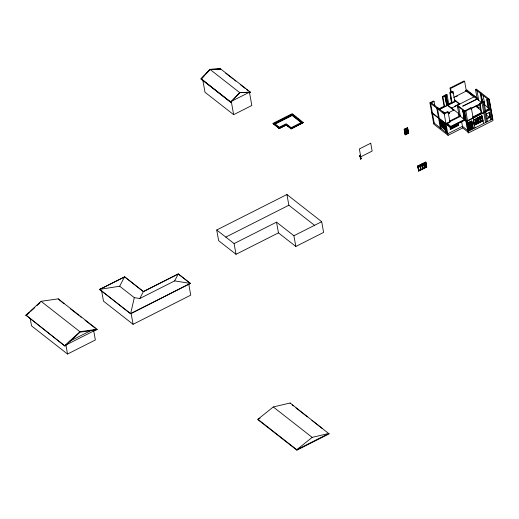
<?xml version="1.0" encoding="UTF-8"?>
<svg xmlns="http://www.w3.org/2000/svg" width="519" height="519" viewBox="0 0 519 519"><rect width="100%" height="100%" fill="white"/><g stroke="black" fill="none" stroke-linecap="round" stroke-linejoin="round"><path stroke-width="0.78" d="M471.421 124.845L471.641 125.157L470.688 125.611M360.283 156.381C360.147 155.518 360.355 156.777 360.095 155.953M360.251 157.854L360.854 157.815M360.316 158.217L360.809 157.77M360.789 158.172C361.847 158.743 359.725 159.203 360.42 158.256M360.329 158.256L360.841 157.672M360.711 158.327L360.861 157.951L360.958 158.301M286.254 124.904L279.261 128.329M291.198 128.79L285.911 124.651L279.053 128.115L286.04 124.82L291.217 128.861L303.206 122.49L292.223 113.661L273 123.379L279.196 128.375L286.371 124.716L288.843 126.649M134.304 297.653L130.606 313.774L190.415 283.393L178.257 273.883L143.426 291.483L139.799 298.516L134.304 297.653L119.694 286.222L99.583 289.388L130.606 313.774M119.694 286.222L124.586 276.75L143.452 291.633L178.283 274.032L190.441 283.543M139.799 298.516L174.624 280.915L178.283 274.032M359.933 155.947C361.328 155.317 359.446 155.116 360.141 155.603M360.27 156.297L359.991 156.076L360.4 155.882M360.309 157.627L360.757 157.99L360.231 157.77M360.88 158.438C359.725 159.456 362.009 158.879 360.309 158.172M290.971 128.699L302.986 122.62M210.033 69.423L239.784 92.693L230.78 102.081L200.989 78.778L210.02 69.358L220.653 68.839L210.033 69.423L201.171 79.135L230.851 102.347L231.513 102.009L231.26 101.393L249.438 92.207L249.691 92.823L250.294 92.148M201.748 78.311L203.973 75.988M206.199 73.672L210.091 69.604L212.362 69.494M239.772 92.629L230.78 102.081M359.978 156.213L360.296 156.011M360.309 156.096C361.347 155.019 358.804 155.687 360.238 156.115M25.95 315.15L41.053 301.305L58.199 298.853L97.092 329.267L97.176 329.747L80.03 332.199L64.927 346.043L25.95 315.15L64.927 346.043M26.034 315.623L29.602 312.354M30.757 311.296L34.792 307.598M37.102 305.483L39.982 302.837M79.939 331.719L64.843 345.563L97.092 329.267L79.939 331.719L41.053 301.305M273.273 406.954L257.904 419.294L257.982 419.741L296.874 450.161L329.124 433.865L290.153 402.997L273.273 406.954L312.166 437.368L329.046 433.417L296.797 449.714L257.904 419.294L260.051 418.21M312.166 437.368L296.797 449.714L296.874 450.161M360.381 156.07L359.738 155.564L360.212 155.194M360.329 157.718L360.692 157.633M201.171 79.135L201.833 78.797M202.832 80.224L204.999 92.265L233.647 114.673L251.825 105.487L249.438 92.207M291.931 114.524L274.402 123.386L279.345 127.252L286.203 123.788L291.146 127.655L301.818 122.257L291.931 114.524L292.1 115.452L301.37 122.705M275.544 123.49L276.99 122.756M278.437 122.023L284.224 119.104M285.671 118.371L289.284 116.541M275.557 123.574L291.47 115.536M274.57 124.307L292.1 115.452M273 123.379L279.417 128.459L286.274 124.995M303.226 122.263L290.919 128.718M302.59 122.977L291.153 128.835M450.855 92.486L450.051 88.035L464.083 80.951L464.622 81.373L466.36 91.02L453.736 97.397M450.051 88.035L450.596 88.464L464.622 81.373M465.874 121.057L468.17 132.17L462.747 127.921L448.072 135.336L433.78 124.164L429.94 102.82L433.508 101.017L434.053 101.439L434.851 105.889M442.344 96.553L442.882 96.975L444.621 106.622L444.076 106.2L442.344 96.553L446.554 94.426L447.093 94.847L448.831 104.494L448.286 104.072M449.863 92.752L452.536 91.402L453.081 91.824L454.826 101.516L452.153 102.866L451.601 102.399L449.863 92.752L450.408 93.173L452.153 102.866M431.594 102.684L434.053 101.439M442.882 96.975L444.887 95.963L446.801 105.753L445.068 96.106L444.342 95.541M445.99 95.405L447.093 94.847M450.408 93.173L453.081 91.824M445.068 96.106L446.171 95.548L447.903 105.195M451.562 103.138L450.959 98.097M465.511 90.747L466.918 90.034L477.35 98.195L476.247 98.753L476.974 99.317M466.542 91.162L467.645 90.604M455.916 96.781L457.317 96.073M476.702 99.103L462.676 106.194L477.246 99.181L475.514 89.534L476.338 89.112L481.042 92.791L481.308 94.276M438.639 108.945L444.387 106.038M447.916 104.254L451.601 102.399M449.149 104.118L451.673 102.846M439.184 109.366L446.619 105.61M446.126 96.151L447.722 105.052L454.813 101.471M439.106 109.639L456.097 101.056M404.145 129.354L407.636 127.823L408.602 133.182L405.287 134.856L404.145 129.354L407.636 127.823M405.949 128.79L404.483 129.536L405.378 134.538M405.287 134.856L404.359 129.439L407.305 127.953L408.602 133.182M404.697 129.62L405.592 134.311L404.697 129.62L405.923 128.926M405.832 128.699L407.331 128.368L408.168 133.013L407.331 128.368M442.214 112.415L443.317 111.857L444.037 112.422L442.934 112.98M475.514 89.534L480.218 93.212L481.042 92.791M451.4 107.926L451.952 108.004M451.673 108.14L474.171 96.774M490.766 108.685L466.516 121.174L458.342 114.783L458.764 114.576L459.484 115.14L459.075 115.348L457.336 105.701L457.752 105.493L464.473 110.755M482.404 101.938L480.938 93.777L481.768 93.362L489.216 99.181L493.05 120.531L468.618 132.87L467.898 132.306M429.94 102.82L444.232 113.992L448.144 112.02L449.876 121.66M406.105 128.829L406.941 133.474L408.044 132.916M408.265 133L405.56 134.291L406.76 133.565M405.105 134.713L408.421 133.039L407.454 127.68M448.02 113.019L454.028 109.983M216.721 229.988L286.929 194.515L321.689 221.704L323.616 232.415L295.83 246.46L278.45 232.869L276.517 222.151L234.101 243.586L216.721 229.988L218.648 240.706L236.028 254.304L278.45 232.869M405.261 134.44L408.382 133.098M99.609 289.531L124.612 276.893L143.452 291.633M448.163 113.525L449.778 113.058L448.435 113.739M440.404 120.745L441.033 125.883L445.536 129.413L445.283 127.979M441.468 121.965L442.143 126.759M488.489 98.616L487.386 99.174L488.107 99.739L489.845 109.386M465.342 110.547L470.837 107.77L471.375 108.192L473.114 117.839L472.569 117.417L481.223 113.045L481.762 113.466L480.03 103.826L479.485 103.398L481.45 102.412M482.553 101.854L483.403 101.419L483.948 101.847L485.68 111.488M486.718 99.745L487.257 100.173L488.995 109.814L488.45 109.392L486.718 99.745L487.568 99.317M457.336 105.701L464.784 111.527L479.601 104.04M480.03 103.826L483.948 101.847M487.257 100.173L489.216 99.181M442.681 122.912L443.7 127.466L444.433 128.277L443.849 123.438M470.85 108.815L475.826 106.298M477.201 105.954L480.069 104.507M476.28 106.655L477.383 106.097L476.663 105.532M443.7 123.71L444.53 128.355M449.337 121.238L460.243 115.731M441.033 125.883L441.325 125.669L443.22 127.33M441.468 125.734L440.644 126.149L445.347 129.828M450.239 121.971L446.042 124.086L448.072 135.336M484.461 105.351L484.876 105.143L483.137 95.496M447.054 124.489L448.156 123.931L447.073 123.081M225.81 237.086L288.856 205.232L314.767 225.499M443.537 127.492L442.454 122.581L443.356 127.706L443.7 127.466M450.894 126.428L464.466 119.571L462.734 109.924M431.678 112.461L450.31 127.032L464.713 119.759M431.756 112.908L450.388 127.479L464.79 120.207L466.6 121.621L490.844 109.133L492.583 118.78M472.498 117.216L481.6 112.617M485.537 110.631L488.405 109.185M454.287 125.222C453.463 127.875 457.408 125.799 455.74 124.333M453.788 125.475C455.182 127.019 451.387 128.874 452.12 126.201M454.449 126.545L456.019 125.747M457.596 123.438L457.875 124.852L456.188 125.663L455.909 124.249M485.803 110.729L488.45 109.392M458.121 124.884L450.07 128.952L450.609 129.38L458.66 125.313L458.29 123.243M450.161 129.023L458.212 124.956M450.297 128.777L454.294 126.993L454.008 125.267M454.281 126.766L458.193 125.021L457.927 123.522M450.336 129.166L458.387 125.098L458.018 123.029M469.747 122.017L471.68 121.044L473.03 128.543L472.679 128.569L471.362 121.264L467.879 123.022M476.922 118.39L481.95 115.854L482.819 120.674L474.204 125.027M476.202 118.851L477.564 118.163L478.375 122.666M478.557 122.575L477.746 118.073L481.528 116.262M472.796 128.66L471.486 121.355L467.995 123.113L469.163 130.496M474.223 119.928C477.688 116.087 476.572 130.561 475.404 119.104M475.735 119.266C479.673 113.726 478.22 130.846 477.623 117.982M477.804 118.118L481.801 116.1L482.612 120.603L478.615 122.62L477.83 118.047M473.607 120.414L482.222 116.061L483.578 123.561M486.141 114.083L489.456 112.409L490.805 119.908M469.669 123.665L471.226 122.834L469.656 123.6M470.383 123.918L471.336 123.464L470.402 123.937M471.434 123.976L470.474 124.43L471.44 124.028M471.512 124.534L470.61 125.073L471.537 124.554M471.641 125.157L470.707 125.63M470.785 126.169L471.739 125.669L470.811 126.188M476.247 123.49L474.385 124.43M476.397 123.373L478.168 122.594L477.415 118.416M481.47 116.211L482.281 120.44L480.568 121.381M478.252 122.568L474.353 124.774L473.542 120.272M489.78 116.807L486.465 118.481L487.01 118.903L490.325 117.229L489.78 116.807L489.034 112.675M474.022 124.884L482.638 120.531L481.768 115.711M471.816 126.214L470.908 126.753L471.836 126.234M471.953 126.863L470.986 127.265M471.116 127.895L470.279 123.353L471.077 127.921L472.05 127.421M472.167 127.94L470.525 128.796L472.173 127.992M467.619 129.075L467.606 130.697L468.333 131.268L492.758 118.922L492.038 118.358M469.967 129.575L468.819 122.886L470.039 129.568M469.046 130.405L472.906 128.453L471.557 120.946M69.17 341.515L91.299 330.337M417.665 166.08L425.898 162.155L426.761 166.975L418.71 171.043L417.665 166.08L418.042 166.301L421.856 164.367L417.86 166.158L418.71 171.043M422.667 168.87L418.671 170.66L422.667 168.87L421.843 164.14L425.755 162.402L422.025 164.283M417.847 166.223L425.898 162.155M420.085 165.36C422.44 161.973 423.776 169.973 420.747 169.473L419.994 165.289L420.747 169.473M424.484 167.695L423.731 163.517L421.843 164.14M422.07 164.244L422.79 168.396L424.743 167.819M424.536 167.52L426.248 166.729L424.652 167.611M418.872 170.459L420.611 169.577M422.823 168.422L424.393 167.631L423.731 163.517M418.535 170.9L426.761 166.975M425.574 162.259L426.449 166.807L422.836 168.785L426.566 166.897L425.716 162.012M276.517 222.151L293.897 235.743L321.689 221.704M30.154 318.225L31.536 325.88L67.528 354.036L95.366 339.971L93.576 330.019M101.672 291.088L103.489 301.156L133.072 324.297L190.745 295.155L188.793 284.308M360.063 155.823L360.413 155.797M360.77 158.211L360.4 158.237M360.828 158.996L360.497 158.808L360.757 159.015M273.474 123.827L279.417 128.459M216.897 69.274L219.92 69.124M239.746 92.661L250.405 92.11L220.581 68.91L220.672 69.28M249.6 92.343L239.609 92.687M174.624 280.915L190.415 283.393L130.58 313.632L99.583 289.388L124.612 276.893M480.938 93.777L487.659 99.038M470.162 92.953L475.852 97.403M466.815 91.02L481.411 102.438M483.773 104.28L488.833 108.237M465.815 90.591L473.899 96.91M484.649 111.78L483.092 102.275L482.372 101.711L481.269 102.269L481.989 102.833L483.727 112.48M477.156 106.213L479.355 107.933L478.94 108.14L476.74 106.421M484.727 112.227L486.459 121.874M475.553 106.09L480.555 110.002M486.322 114.952L489.378 117.339M479.848 117.086L480.594 121.543M479.816 117.203L480.27 121.381M479.634 117.294L480.296 121.401L478.706 122.322L477.746 118.073M482.553 120.46L483.092 120.882L474.476 125.241L473.931 124.813L482.488 120.512L481.619 115.964M454.307 99.648L459.866 104.001M455.688 101.263L459.185 103.995L454.715 106.252L454.988 106.466M450.687 98.24L451.407 98.805M454.281 101.088L454.994 101.614M445.445 94.983L446.171 95.548M475.553 119.357L476.306 123.535M447.722 105.052L458.848 113.752M467.444 120.473L465.887 110.969L465.167 110.404L464.057 110.962L465.796 120.609M467.515 120.921L469.436 130.71L468.709 130.139M447.495 105.402L453.612 110.19M463.104 117.969L464.252 118.864M446.353 105.046L446.898 105.474M472.757 128.329L473.302 128.757L471.953 121.251L467.814 122.997L469.254 130.567M448.144 112.02L447.599 111.591L444.517 113.148L443.764 112.565M467.885 130.561L462.455 126.318L447.78 133.733L433.488 122.555M431.049 102.262L431.769 102.827L430.666 103.385L432.405 113.025M431.497 102.963L437.614 107.751M438.334 108.315L443.038 111.994M458.011 124.878L458.66 125.313M457.875 124.852L456.279 125.734M447.884 124.067L451.134 126.617M452.205 127.68L450.498 128.582M441.52 121.615L442.636 122.49L443.518 127.557M444.705 124.307L440.002 120.629L440.962 125.987L445.665 129.666M444.757 124.417L441.247 121.757L442.24 126.714M439.677 120.791L444.381 124.469M444.673 128.284L445.685 129.017M441.28 125.689L445.815 129.27M441.215 125.793L445.724 129.315M406.941 133.474L406.195 128.9M406.734 133.701L405.89 128.744M419.916 165.451L420.669 169.629M418.087 166.255L418.852 170.796M292.859 114.699L296.654 117.67M297.919 118.663L299.184 119.649M295.408 116.769L296.673 117.761M297.9 118.767L299.204 119.74M294.039 116.327L295.259 117.281M293.988 116.496L300.014 121.212M225.726 73.231L233.303 79.154M234.569 80.14L235.827 81.133M240.252 84.591L245.299 88.541M246.564 89.528L247.829 90.514M249.088 91.5L250.353 92.492M275.784 125.261L279.514 128.18M201.074 78.765L230.851 102.347M292.152 404.943L293.423 405.936M295.973 407.934L307.449 416.906M311.913 420.396L322.111 428.376M64.025 303.816L58.199 298.853M70.402 308.805L78.687 315.286M79.965 316.279L81.236 317.278M85.064 320.268L95.262 328.248M489.164 99.784L490.637 107.946M489.923 109.833L491.655 119.48M485.758 111.935L487.49 121.582M481.58 95.762L481.846 97.248M482.112 98.727L482.378 100.212M483.805 112.928L485.537 122.568M480.218 93.212L481.95 102.859M479.485 103.398L481.223 113.045M476.987 90.689L478.726 100.336M475.462 119.149L476.332 123.697M473.218 118.274L474.956 127.921M473.555 120.927L474.23 124.683M473.581 121.582L473.828 122.958M473.523 122.127L473.776 123.509M470.837 107.77L471.103 109.256M466.918 90.034L467.003 90.481M467.833 123.652L468.099 125.15M468.372 126.649L468.638 128.154M464.784 111.527L468.618 132.87M466.549 123.139L466.815 124.625M467.081 126.111L467.347 127.59M462.974 110.112L464.79 120.207M462.676 109.879L464.408 119.519M461.657 121.868L462.747 127.921M458.634 106.719L460.366 116.36L445.97 123.639L444.232 113.992M457.752 105.493L458.018 106.979M452.536 91.402L452.938 93.628M457.803 123.425L458.076 124.93M450.596 88.464L451.264 92.168M456.032 124.346L456.311 125.896M454.17 125.131L454.462 126.908M454.131 125.358L454.404 126.863M453.846 125.351L454.235 126.947M453.697 125.403L453.943 126.798M452.049 126.357L452.328 127.908M451.958 126.286L452.263 127.862M450.31 127.032L450.388 127.479M450.116 126.623L450.609 129.38M450.207 127.421L450.479 128.92M443.862 112.279L444.128 113.765M445.198 123.425L446.937 133.072M444.764 125.124L445.023 126.552M444.03 122.503L445.763 132.15M443.758 123.483L444.653 128.485M443.667 123.528L444.562 128.53M442.733 122.562L443.635 127.564M442.525 122.614L443.447 127.661M441.429 121.66L442.331 126.662M440.488 121.024L441.306 125.747M440.274 120.492L441.241 125.851M439.249 118.377L437.511 108.737L438.613 108.179L437.887 107.615L436.79 108.166L438.523 117.813M439.327 118.825L441.059 128.472M438.6 118.261L440.339 127.908M432.483 113.473L434.215 123.12M423.874 163.271L424.685 167.773M423.815 163.226L424.62 167.728M422.038 164.218L422.836 168.785M421.798 164.322L422.609 168.824M421.675 164.231L422.485 168.727M419.826 165.237L420.701 169.784M417.918 166.203L418.729 170.706M404.541 129.581L405.443 134.583M286.929 194.515L288.856 205.232M293.897 235.743L295.83 246.46M290.153 402.997L290.238 403.445M231.26 101.393L233.647 114.673M234.101 243.586L236.028 254.304M131.119 313.45L133.072 324.297M65.881 344.85L67.528 354.036M360.03 156.478L360.608 156.44L360.03 156.478M360.115 156.926L360.686 156.887L360.134 156.881M370.722 143.218L359.362 148.959L360.776 156.816L372.136 151.074L370.722 143.218M471.161 122.25L468.91 123.418L471.161 122.25M469.585 123.107L470.545 128.809L469.585 123.107M425.496 162.551L426.222 166.703L425.496 162.551M446.489 132.715L444.751 123.074L446.483 132.721"/></g></svg>
